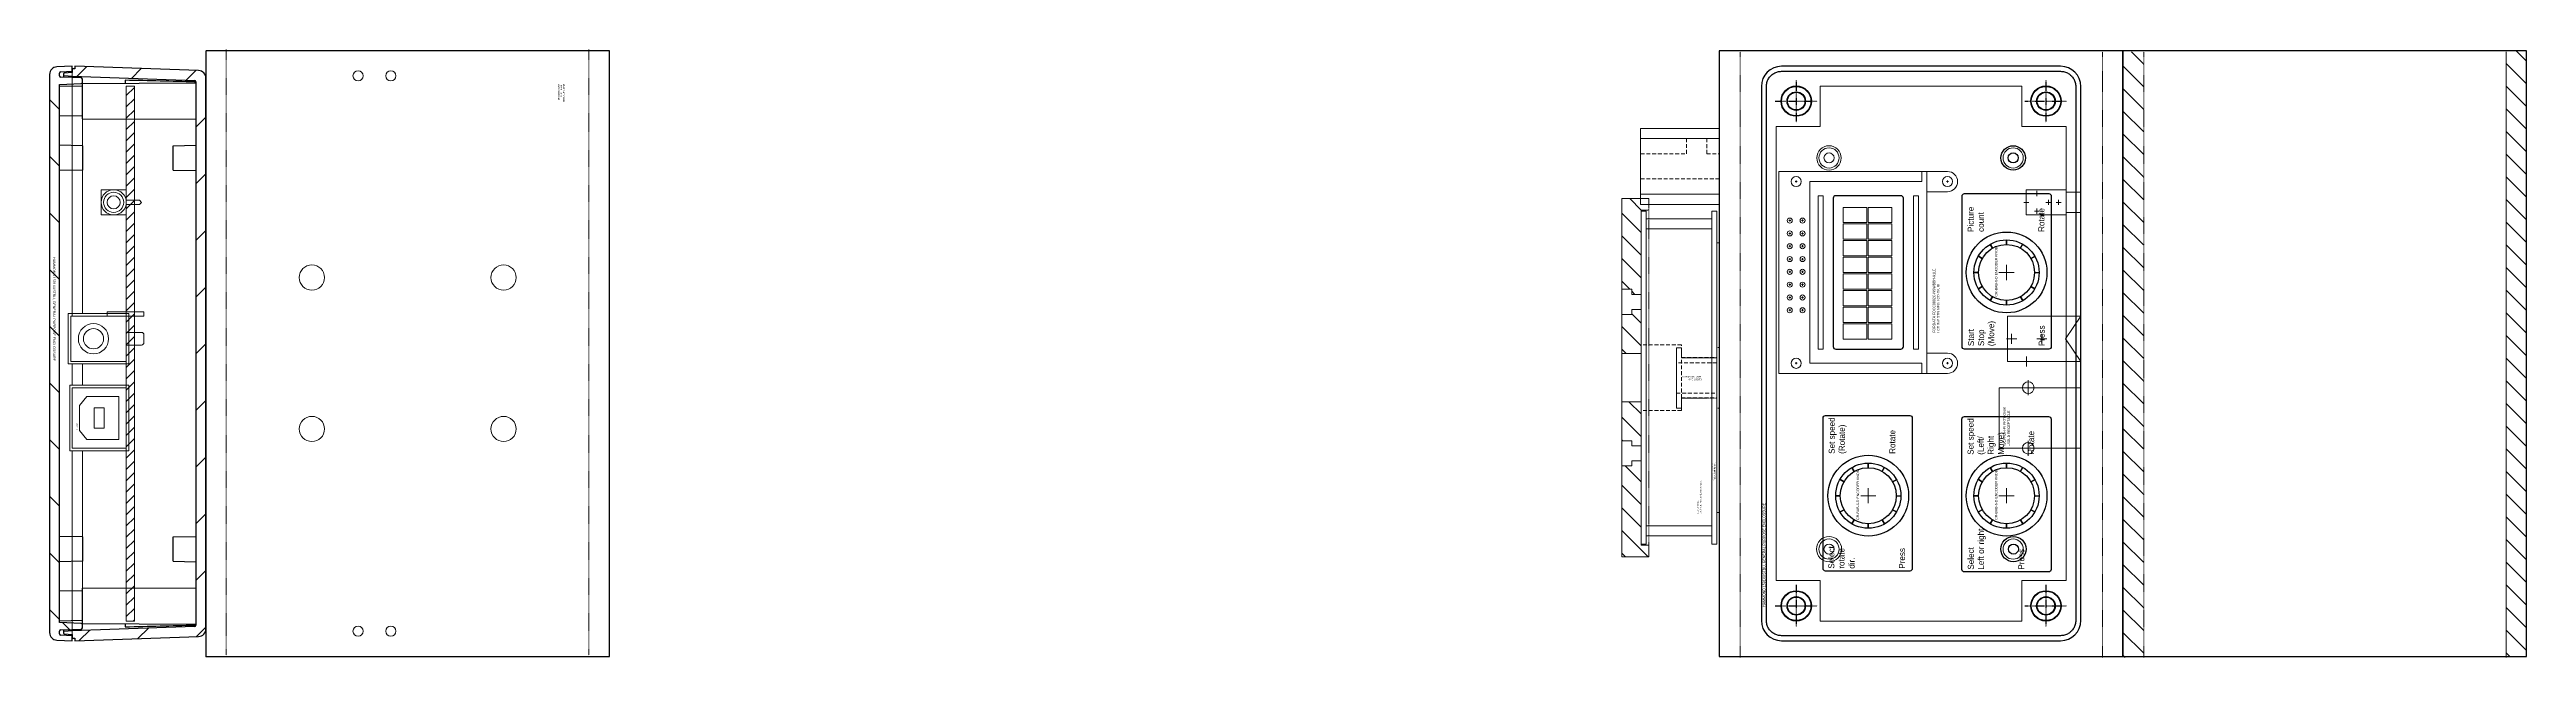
# Model space of a CAD drawing. Header units: millimetres. Extents: x -784753 to 2539, y -321 to 77802.
# Drawn here: x 896.4 to 1387.4, y 745.7 to 866.1 of the extents above; entities that cross this region are included whole.
import ezdxf

# ---------------------------------------------------------------- set-up
doc = ezdxf.new("R2010")
doc.units = ezdxf.units.MM
doc.header["$LTSCALE"] = 0.12
doc.set_wipeout_variables(frame=1)
for name, pattern in [('CHAIN', [0.7087, 0.4724, -0.0591, 0.1181, -0.0591]), ('HIDDEN', [9.525, 6.35, -3.175]), ('phl_center', [0.75, 0.4, -0.35])]:
    doc.linetypes.add(name, pattern=pattern)
doc.layers.add('ATTRIBUUTIT', color=61, linetype='Continuous', plot=False)
for name, color, linetype in [('CAMERA-PLATFORM', 71, 'Continuous'), ('LAAKERIT', 210, 'Continuous'), ('MJ-180PH', 3, 'Continuous'), ('OHJETARRAT', 6, 'Continuous'), ('PCB-PARTS', 1, 'Continuous'), ('PSG01539', 4, 'Continuous'), ('RATTAAT', 10, 'Continuous'), ('RATTAAT_2', 30, 'Continuous'), ('RUNKO', 140, 'Continuous'), ('WIPEOUT', 250, 'Continuous')]:
    doc.layers.add(name, color=color, linetype=linetype)
for name, color, linetype, true_color in [('ENCORE-NUPIT', 7, 'Continuous', 0xff29e8), ('LCD-NÄYTTÖ', 7, 'Continuous', 0x9893ff), ('OHJAINKOTELO', 7, 'Continuous', 0xdabefd), ('PCB', 7, 'Continuous', 0x00e600)]:
    doc.layers.add(name, color=color, linetype=linetype, true_color=true_color)
doc.styles.add('Note Text (ANSI)', font='arial.ttf')

# ---------------------------------------------------------------- blocks, each defined once
blk = doc.blocks.new('HAMMOND-1591XXBTBU-LEFT')
h = blk.add_hatch()
h.set_pattern_fill('ANSI31', color=256, scale=63.5, style=0)
h.set_pattern_definition([(45, (-524.946, -268.1784), (-5.61266, 5.61266), [])])
edge = h.paths.add_edge_path()
edge.add_ellipse((1.5, -0.05), major_axis=(0, 1.5), ratio=1, start_angle=0, end_angle=88)
edge.add_line((0, 0), (-0.11, -3.05))
edge.add_line((-0.11, -3.05), (0.38, -3.05))
edge.add_line((0.38, -3.05), (0.89, -3.05))
edge.add_line((0.89, -3.05), (0.99, -0.79))
edge.add_ellipse((1.24, -0.8), major_axis=(-0.25, 0.011), ratio=1, start_angle=272.5, end_angle=360, ccw=False)
edge.add_line((1.24, -0.55), (1.79, -0.55))
edge.add_ellipse((1.79, -0.8), major_axis=(0, 0.25), ratio=1, start_angle=272.5, end_angle=360, ccw=False)
edge.add_line((2.04, -0.79), (2.14, -3.05))
edge.add_line((2.14, -3.05), (2.2, -4.81))
edge.add_ellipse((2.45, -4.8), major_axis=(0.25, 0.009), ratio=1, start_angle=180, end_angle=268)
edge.add_line((2.45, -5.05), (3.08, -5.05))
edge.add_ellipse((3.08, -4.8), major_axis=(0, -0.25), ratio=1, start_angle=0, end_angle=88)
edge.add_line((3.33, -4.81), (3.48, -0.55))
edge.add_line((3.48, -0.55), (110.12, -0.55))
edge.add_line((110.12, -0.55), (110.27, -4.81))
edge.add_ellipse((110.52, -4.8), major_axis=(0.25, 0.009), ratio=1, start_angle=180, end_angle=268)
edge.add_line((110.52, -5.05), (111.15, -5.05))
edge.add_ellipse((111.15, -4.8), major_axis=(0, -0.25), ratio=1, start_angle=0, end_angle=88)
edge.add_line((111.4, -4.81), (111.46, -3.05))
edge.add_line((111.46, -3.05), (111.56, -0.79))
edge.add_ellipse((111.81, -0.8), major_axis=(-0.25, 0.011), ratio=1, start_angle=272.5, end_angle=360, ccw=False)
edge.add_line((111.81, -0.55), (112.36, -0.55))
edge.add_ellipse((112.36, -0.8), major_axis=(0, 0.25), ratio=1, start_angle=272.5, end_angle=360, ccw=False)
edge.add_line((112.61, -0.79), (112.71, -3.05))
edge.add_line((112.71, -3.05), (113.23, -3.05))
edge.add_line((113.23, -3.05), (113.71, -3.05))
edge.add_line((113.71, -3.05), (113.6, 0))
edge.add_ellipse((112.1, -0.05), major_axis=(0.05, -1.5), ratio=1, start_angle=90, end_angle=178)
edge.add_line((112.1, 1.45), (1.5, 1.45))
h = blk.add_hatch()
h.set_pattern_fill('ANSI31', color=256, scale=63.5, angle=-90, style=0)
h.set_pattern_definition([(-45, (-524.946, -268.1784), (5.61266, 5.61266), [])])
edge = h.paths.add_edge_path()
edge.add_line((113.23, -3.55), (113.23, -3.05))
edge.add_line((113.23, -3.05), (112.71, -3.05))
edge.add_line((112.71, -3.05), (112.48, -3.05))
edge.add_line((112.48, -3.05), (112.33, -1.42))
edge.add_ellipse((112.21, -1.43), major_axis=(0.125, 0.011), ratio=1, start_angle=360, end_angle=445)
edge.add_line((112.21, -1.3), (111.99, -1.3))
edge.add_ellipse((111.99, -1.43), major_axis=(0, 0.125), ratio=1, start_angle=0, end_angle=85)
edge.add_line((111.87, -1.42), (111.73, -3.05))
edge.add_line((111.73, -3.05), (110.88, -27.31))
edge.add_ellipse((110.63, -27.3), major_axis=(-0.009, -0.25), ratio=1, start_angle=2, end_angle=90, ccw=False)
edge.add_line((110.63, -27.55), (2.97, -27.55))
edge.add_ellipse((2.97, -27.3), major_axis=(-0.25, 0), ratio=1, start_angle=2, end_angle=90, ccw=False)
edge.add_line((2.72, -27.31), (1.88, -3.05))
edge.add_line((1.88, -3.05), (1.73, -1.42))
edge.add_ellipse((1.61, -1.43), major_axis=(0.125, 0.011), ratio=1, start_angle=360, end_angle=445)
edge.add_line((1.61, -1.3), (1.39, -1.3))
edge.add_ellipse((1.39, -1.43), major_axis=(0, 0.125), ratio=1, start_angle=0, end_angle=85)
edge.add_line((1.27, -1.42), (1.13, -3.05))
edge.add_line((1.13, -3.05), (0.89, -3.05))
edge.add_line((0.89, -3.05), (0.38, -3.05))
edge.add_line((0.38, -3.05), (0.38, -3.55))
edge.add_line((0.38, -3.55), (-0.11, -3.55))
edge.add_line((-0.11, -3.55), (0.75, -28.1))
edge.add_ellipse((2.25, -28.05), major_axis=(-0.05, 1.5), ratio=1, start_angle=90, end_angle=178)
edge.add_line((2.25, -29.55), (111.35, -29.55))
edge.add_ellipse((111.35, -28.05), major_axis=(0, -1.5), ratio=1, start_angle=0, end_angle=88)
edge.add_line((112.85, -28.1), (113.71, -3.55))
edge.add_line((113.71, -3.55), (113.23, -3.55))
for p, q in [((0, 0), (-0.11, -3.05)), ((112.1, 1.45), (1.5, 1.45)), ((113.71, -3.05), (113.6, 0)), ((-0.11, -3.05), (0.89, -3.05)), ((0.38, -3.55), (-0.11, -3.55)), ((-0.11, -3.55), (0.75, -28.1)), ((1.13, -3.05), (0.38, -3.05)), ((0.38, -3.05), (0.38, -3.55)), ((0.89, -3.05), (0.99, -0.79)), ((1.27, -1.42), (1.13, -3.05)), ((1.24, -0.55), (1.79, -0.55)), ((1.61, -1.3), (1.39, -1.3)), ((2.07, -1.3), (1.61, -1.3)), ((1.88, -3.05), (1.73, -1.42)), ((2.72, -27.31), (1.88, -3.05)), ((1.88, -3.05), (2.14, -3.05)), ((2.04, -0.79), (2.14, -3.05)), ((2.14, -3.05), (2.2, -4.81)), ((3.33, -4.81), (3.48, -0.55)), ((3.48, -0.55), (110.12, -0.55)), ((3.88, -5.05), (3.8, -0.55)), ((9.72, -5.05), (9.8, -0.55)), ((15.63, -5.05), (15.55, -0.55)), ((20.47, -5.05), (20.55, -0.55)), ((93.13, -5.05), (93.05, -0.55)), ((97.97, -5.05), (98.05, -0.55)), ((103.88, -5.05), (103.8, -0.55)), ((109.72, -5.05), (109.8, -0.55)), ((110.12, -0.55), (110.27, -4.81)), ((111.73, -3.05), (110.88, -27.31)), ((111.4, -4.81), (111.46, -3.05)), ((111.46, -3.05), (111.56, -0.79)), ((111.46, -3.05), (111.73, -3.05)), ((111.99, -1.3), (111.54, -1.3)), ((111.87, -1.42), (111.73, -3.05)), ((111.81, -0.55), (112.36, -0.55)), ((112.21, -1.3), (111.99, -1.3)), ((112.48, -3.05), (112.33, -1.42)), ((113.23, -3.05), (112.48, -3.05)), ((112.61, -0.79), (112.71, -3.05)), ((112.71, -3.05), (113.71, -3.05)), ((112.85, -28.1), (113.71, -3.55)), ((113.23, -3.55), (113.23, -3.05)), ((113.71, -3.55), (113.23, -3.55)), ((2.45, -5.05), (3.08, -5.05)), ((3.08, -5.05), (3.3, -5.05)), ((3.3, -5.05), (3.2, -27.55)), ((3.3, -5.05), (10.3, -5.05)), ((10.3, -5.05), (10.4, -27.55)), ((20.47, -5.05), (15.63, -5.05)), ((97.97, -5.05), (93.13, -5.05)), ((103.3, -5.05), (103.2, -27.55)), ((103.3, -5.05), (110.3, -5.05)), ((110.3, -5.05), (110.4, -27.55)), ((110.3, -5.05), (110.52, -5.05)), ((110.52, -5.05), (111.15, -5.05)), ((3.26, -13.55), (2.66, -13.55)), ((110.94, -13.55), (110.34, -13.55)), ((15.63, -23.05), (15.55, -27.55)), ((15.63, -23.05), (20.47, -23.05)), ((20.47, -23.05), (20.55, -27.55)), ((93.13, -23.05), (93.05, -27.55)), ((93.13, -23.05), (97.97, -23.05)), ((97.97, -23.05), (98.05, -27.55)), ((110.63, -27.55), (2.97, -27.55)), ((2.25, -29.55), (111.35, -29.55))]:
    blk.add_line(p, q)
at = {"lineweight": 0}
for p, q in [((37.53, -3.05), (-0.11, -3.05)), ((37.53, -14.27), (37.53, -2.57)), ((50.03, -2.57), (37.53, -2.57)), ((50.03, -2.57), (50.53, -2.57)), ((50.53, -2.57), (50.53, -14.27)), ((54.73, -3.05), (50.53, -3.05)), ((64.73, -2.27), (54.73, -2.27)), ((54.73, -3.05), (54.73, -2.27)), ((54.73, -14.27), (54.73, -3.05)), ((64.73, -2.77), (64.73, -2.27)), ((64.73, -3.05), (64.73, -2.77)), ((112.48, -3.05), (64.73, -3.05)), ((64.73, -3.05), (64.73, -13.77)), ((2.77, -5.05), (37.53, -5.05)), ((50.53, -5.05), (54.73, -5.05)), ((64.73, -5.05), (110.52, -5.05)), ((50.53, -14.27), (37.53, -14.27)), ((38.03, -14.27), (37.53, -14.27)), ((50.53, -13.77), (50.53, -14.27)), ((55.23, -14.27), (54.73, -14.27)), ((64.73, -14.27), (55.23, -14.27)), ((64.73, -13.77), (64.73, -14.27))]:
    blk.add_line(p, q, dxfattribs=at)
at = {"flags": 128}
for points in [[(3.18, -27.55), (3.17, -27.55), (3.16, -27.55), (3.15, -27.55), (3.14, -27.54), (3.13, -27.54), (3.12, -27.54), (3.11, -27.53), (3.1, -27.52), (3.09, -27.51), (3.08, -27.5), (3.07, -27.5), (3.06, -27.48), (3.05, -27.47), (3.04, -27.46), (3.04, -27.45), (3.03, -27.44), (3.02, -27.42), (3.02, -27.41), (3.01, -27.39), (3.01, -27.38), (3.01, -27.36), (3.01, -27.35), (3, -27.33), (3, -27.31)], [(110.6, -27.31), (110.6, -27.33), (110.6, -27.35), (110.59, -27.36), (110.59, -27.38), (110.59, -27.39), (110.58, -27.41), (110.58, -27.42), (110.57, -27.44), (110.57, -27.45), (110.56, -27.46), (110.55, -27.47), (110.54, -27.48), (110.53, -27.5), (110.53, -27.5), (110.52, -27.51), (110.51, -27.52), (110.5, -27.53), (110.49, -27.54), (110.47, -27.54), (110.46, -27.54), (110.45, -27.55), (110.44, -27.55), (110.43, -27.55), (110.42, -27.55)]]:
    blk.add_lwpolyline(points, dxfattribs=at)
at = {"lineweight": 0}
blk.add_circle((86.75, -11.27), 2.5, dxfattribs=at)
for centre, radius, start, end in [((1.5, -0.05), 1.5, 90, 178), ((112.1, -0.05), 1.5, 2, 90), ((1.24, -0.8), 0.25, 90, 177.5), ((1.39, -1.43), 0.125, 90, 175), ((1.61, -1.43), 0.125, 5, 90), ((1.79, -0.8), 0.25, 2.5, 90), ((2.45, -4.8), 0.25, 182, 270), ((3.08, -4.8), 0.25, 270, 358), ((110.52, -4.8), 0.25, 182, 270), ((111.15, -4.8), 0.25, 270, 358), ((111.81, -0.8), 0.25, 90, 177.5), ((111.99, -1.43), 0.125, 90, 175), ((112.21, -1.43), 0.125, 5, 90), ((112.36, -0.8), 0.25, 2.5, 90), ((2.25, -28.05), 1.5, 182, 270), ((2.97, -27.3), 0.25, 182, 270), ((110.63, -27.3), 0.25, 270, 358), ((111.35, -28.05), 1.5, 270, 358)]:
    blk.add_arc(centre, radius, start, end)
for centre, major_axis, start_param, end_param in [((3.73, 1.09), (-2.59, 114.58), 1.698683, 1.821053), ((109.87, 1.09), (2.59, 114.58), 4.462133, 4.584503)]:
    blk.add_ellipse(centre, major_axis=major_axis, ratio=0.012351, start_param=start_param, end_param=end_param)
at = {"layer": 'ATTRIBUUTIT', "lineweight": 0, "insert": (75.88, 0.29), "char_height": 2.5, "width": 43.6242, "attachment_point": 1, "rotation": 180, "style": 'Note Text (ANSI)'}
blk.add_mtext('{\\fArial|b0|i0|c0|p0;\\H0.2x;HAMMOND 1591XXSTBU, GENERAL PURPOSE ENCLOSSURE}', dxfattribs=at)
blk = doc.blocks.new('ALUMIINIPUTKI-80X80-BOTTOMS')
for p, q in [((120, 0), (0, 0)), ((0, 0), (0, -80)), ((120, -80), (120, 0)), ((0.12, -80), (120.12, -80))]:
    blk.add_line(p, q)
at = {"linetype": 'phl_center', "lineweight": 0}
for p, q in [((-0.22, -4.12), (119.78, -4.12)), ((-0.22, -75.97), (119.78, -75.97))]:
    blk.add_line(p, q, dxfattribs=at)
at = {"lineweight": 0}
for p, q in [((115, -75.97), (114, -75.97)), ((115, -75.97), (116, -75.97)), ((36.43, -80), (33.93, -80)), ((36.43, -80), (38.93, -80)), ((60, -80), (40, -80)), ((60.12, -80), (80.12, -80)), ((83.57, -80), (81.07, -80)), ((83.57, -80), (86.07, -80))]:
    blk.add_line(p, q, dxfattribs=at)
for centre, radius in [((44.95, -21), 2.5), ((74.95, -21), 2.5), ((4.99, -43.35), 1), ((115, -43.35), 1), ((4.98, -49.85), 1), ((115, -49.85), 1), ((44.95, -59), 2.5), ((74.95, -59), 2.5)]:
    blk.add_circle(centre, radius, dxfattribs=at)
at = {"layer": 'ATTRIBUUTIT', "lineweight": 0, "flags": 8}
for tag, p in [('_TYYPPI', (6.56, -9.2)), ('_KUVAUS', (6.56, -9.7)), ('_NOTES', (6.56, -10.19)), ('_NOTES_RIVI2', (6.56, -10.65)), ('_NOTES_RIVI3', (6.56, -11.12))]:
    blk.add_attdef(tag, p, '', height=0.3, dxfattribs=at)
blk = doc.blocks.new('ALUMIINIPUTKI-80X80-LEFTS')
at = {"lineweight": 0}
h = blk.add_hatch(dxfattribs=at)
h.set_pattern_fill('ANSI31', color=256, style=0)
h.set_pattern_definition([(45, (-1229.3503, -256.4846), (-2.245064, 2.245064), [])])
h.paths.add_polyline_path([(-0.22, 0), (-0.22, -4.12), (119.78, -4.12), (119.78, 0)])
h = blk.add_hatch(dxfattribs=at)
h.set_pattern_fill('ANSI31', color=256, style=0)
h.set_pattern_definition([(45, (-1229.2402, -256.4846), (-2.245064, 2.245064), [])])
h.paths.add_polyline_path([(119.89, -75.97), (-0.11, -75.97), (-0.11, -80), (119.89, -80)])
for p, q in [((120, 80), (0, 80)), ((0, 80), (0, 0)), ((120, 0), (120, 80)), ((0, 0), (120, 0)), ((120, 0), (0, 0)), ((0, 0), (0, -80)), ((120, -80), (120, 0)), ((0, -80), (120, -80))]:
    blk.add_line(p, q)
at = {"linetype": 'phl_center', "lineweight": 0}
for p, q in [((-0.22, 75.88), (119.78, 75.88)), ((-0.22, 4.03), (119.78, 4.03))]:
    blk.add_line(p, q, dxfattribs=at)
at = {"lineweight": 0}
for p, q in [((115, 4.03), (114, 4.03)), ((115, 4.03), (116, 4.03)), ((-0.22, -75.97), (119.78, -75.97)), ((115, -75.97), (114, -75.97)), ((115, -75.97), (116, -75.97))]:
    blk.add_line(p, q, dxfattribs=at)
at = {"linetype": 'CHAIN', "lineweight": 0}
blk.add_line((-0.22, -4.12), (119.78, -4.12), dxfattribs=at)
at = {"lineweight": 0}
for centre, radius in [((21.25, 64.75), 1.5), ((98.75, 64.75), 1.5), ((60, 58.25), 2.5), ((65.2, 39.4), 5), ((21.25, 15.25), 1.5), ((98.75, 15.25), 1.5)]:
    blk.add_circle(centre, radius, dxfattribs=at)
at = {"layer": 'ATTRIBUUTIT', "lineweight": 0, "flags": 8}
for tag, p in [('_TYYPPI', (6.19, 67.36)), ('_KUVAUS', (6.19, 66.86)), ('_NOTES', (6.19, 66.38)), ('_NOTES_RIVI2', (6.19, 65.91)), ('_NOTES_RIVI3', (6.19, 65.44)), ('_TYYPPI', (6.19, -12.64)), ('_KUVAUS', (6.19, -13.14)), ('_NOTES', (6.19, -13.62)), ('_NOTES_RIVI2', (6.19, -14.09)), ('_NOTES_RIVI3', (6.19, -14.56))]:
    blk.add_attdef(tag, p, '', height=0.3, dxfattribs=at)
blk = doc.blocks.new('DIGITAL-ENCODER-KNOB-TOPS')
for p, q in [((-2.78, 4.81), (-3.23, 5.59)), ((-3.23, 5.59), (-2.78, 4.81)), ((0, 5.55), (0, 6.46)), ((0, 6.46), (0, 5.55)), ((2.77, 4.81), (3.23, 5.59)), ((3.23, 5.59), (2.77, 4.81)), ((-5.55, 0), (-6.46, 0)), ((-6.46, 0), (-5.55, 0)), ((-4.81, 2.77), (-5.59, 3.23)), ((-5.59, 3.23), (-4.81, 2.77)), ((4.81, 2.77), (5.59, 3.23)), ((5.59, 3.23), (4.81, 2.77)), ((5.55, 0), (6.46, 0)), ((6.46, 0), (5.55, 0)), ((-5.59, -3.23), (-4.81, -2.78)), ((-4.81, -2.78), (-5.59, -3.23)), ((-2.78, -4.81), (-3.23, -5.59)), ((-3.23, -5.59), (-2.78, -4.81)), ((2.77, -4.81), (3.23, -5.59)), ((4.81, -2.78), (5.59, -3.23)), ((0, -5.55), (0, -6.46))]:
    blk.add_line(p, q)
for radius in [8, 6.46, 5.55]:
    blk.add_circle((0, 0), radius)
at = {"layer": 'ATTRIBUUTIT', "color": 0, "lineweight": 0}
for p, q in [((-1.5, 0), (1.5, 0)), ((0, 1.5), (0, -1.5))]:
    blk.add_line(p, q, dxfattribs=at)
at = {"layer": 'ATTRIBUUTIT', "lineweight": 0, "insert": (-4.78, 2.31), "char_height": 2.5, "width": 13.9875, "attachment_point": 1, "style": 'Note Text (ANSI)'}
blk.add_mtext('{\\fArial|b0|i0|c0|p0;\\H0.2x;CR-BAB-6-D ENCODER KNOB}', dxfattribs=at)
blk = doc.blocks.new('LCD-DISPLAY-TSIDE')
at = {"lineweight": 0}
for p, q in [((-5.3, -6.45), (-5.3, 11.25)), ((-5.3, 11.25), (-5.3, -22.15)), ((14.7, 11.25), (-5.3, 11.25)), ((-5.3, 11.25), (34.7, 11.25)), ((-5.3, 11.25), (7.2, 11.25)), ((34.7, -6.45), (34.7, 11.25)), ((34.7, 11.25), (34.7, -22.15)), ((-3.3, -6.45), (-3.3, 5.15)), ((-3.3, 5.15), (-3.3, -17.05)), ((14.7, 5.15), (-3.3, 5.15)), ((-3.3, 5.15), (32.7, 5.15)), ((32.7, -6.45), (32.7, 5.15)), ((32.7, 5.15), (32.7, -17.05)), ((29.9, 3.49), (-0.5, 3.49)), ((-0.5, 3.49), (-0.5, 2.49)), ((-0.5, 2.49), (29.9, 2.49)), ((29.9, 2.49), (29.9, 3.49)), ((1.5, -1.5), (4.5, -1.5)), ((1.5, -1.5), (1.5, -6.15)), ((4.5, -1.5), (4.5, -6.15)), ((4.8, -1.5), (7.8, -1.5)), ((4.8, -1.5), (4.8, -6.15)), ((7.8, -1.5), (7.8, -6.15)), ((8.1, -1.5), (11.1, -1.5)), ((8.1, -1.5), (8.1, -6.15)), ((11.1, -1.5), (11.1, -6.15)), ((11.4, -1.5), (14.4, -1.5)), ((11.4, -1.5), (11.4, -6.15)), ((14.4, -1.5), (14.4, -6.15)), ((14.7, -1.5), (17.7, -1.5)), ((14.7, -1.5), (14.7, -6.15)), ((17.7, -1.5), (17.7, -6.15)), ((18, -1.5), (21, -1.5)), ((18, -1.5), (18, -6.15)), ((21, -1.5), (21, -6.15)), ((21.3, -1.5), (24.3, -1.5)), ((21.3, -1.5), (21.3, -6.15)), ((24.3, -1.5), (24.3, -6.15)), ((24.6, -1.5), (27.6, -1.5)), ((24.6, -1.5), (24.6, -6.15)), ((27.6, -1.5), (27.6, -6.15)), ((-3.3, -6.45), (-3.3, -17.05)), ((4.5, -6.15), (1.5, -6.15)), ((1.5, -6.45), (4.5, -6.45)), ((1.5, -6.45), (1.5, -11.1)), ((4.5, -6.45), (4.5, -11.1)), ((7.8, -6.15), (4.8, -6.15)), ((4.8, -6.45), (7.8, -6.45)), ((4.8, -6.45), (4.8, -11.1)), ((7.8, -6.45), (7.8, -11.1)), ((11.1, -6.15), (8.1, -6.15)), ((8.1, -6.45), (11.1, -6.45)), ((8.1, -6.45), (8.1, -11.1)), ((11.1, -6.45), (11.1, -11.1)), ((14.4, -6.15), (11.4, -6.15)), ((11.4, -6.45), (14.4, -6.45)), ((11.4, -6.45), (11.4, -11.1)), ((14.4, -6.45), (14.4, -11.1)), ((17.7, -6.15), (14.7, -6.15)), ((14.7, -6.45), (17.7, -6.45)), ((14.7, -6.45), (14.7, -11.1)), ((17.7, -6.45), (17.7, -11.1)), ((21, -6.15), (18, -6.15)), ((18, -6.45), (21, -6.45)), ((18, -6.45), (18, -11.1)), ((21, -6.45), (21, -11.1)), ((24.3, -6.15), (21.3, -6.15)), ((21.3, -6.45), (24.3, -6.45)), ((21.3, -6.45), (21.3, -11.1)), ((24.3, -6.45), (24.3, -11.1)), ((27.6, -6.15), (24.6, -6.15)), ((24.6, -6.45), (27.6, -6.45)), ((24.6, -6.45), (24.6, -11.1)), ((27.6, -6.45), (27.6, -11.1)), ((32.7, -6.45), (32.7, -17.05)), ((4.5, -11.1), (1.5, -11.1)), ((1.5, -13.4), (27.9, -13.4)), ((7.8, -11.1), (4.8, -11.1)), ((11.1, -11.1), (8.1, -11.1)), ((14.4, -11.1), (11.4, -11.1)), ((17.7, -11.1), (14.7, -11.1)), ((21, -11.1), (18, -11.1)), ((24.3, -11.1), (21.3, -11.1)), ((27.6, -11.1), (24.6, -11.1)), ((-3.3, -17.05), (-5.3, -17.05)), ((-3.3, -18.05), (-5.3, -18.05)), ((0.7, -18.05), (-3.3, -18.05)), ((-1.3, -22.15), (-1.3, -18.05)), ((-0.5, -15.43), (29.9, -15.43)), ((-0.5, -16.43), (-0.5, -15.43)), ((29.9, -16.43), (-0.5, -16.43)), ((28.7, -18.05), (0.7, -18.05)), ((14.7, -18.05), (28.7, -18.05)), ((28.7, -18.05), (32.7, -18.05)), ((29.9, -15.43), (29.9, -16.43)), ((30.7, -22.15), (30.7, -18.05)), ((32.7, -17.05), (34.7, -17.05)), ((32.7, -18.05), (34.7, -18.05))]:
    blk.add_line(p, q, dxfattribs=at)
at = {"color": 0, "lineweight": 0}
for p, q in [((-3.5, 7.85), (-3.1, 7.85)), ((-3.3, 8.05), (-3.3, 7.65)), ((7, 9.12), (7.4, 9.12)), ((7, 6.58), (7.4, 6.58)), ((7.2, 9.32), (7.2, 8.92)), ((7.2, 6.78), (7.2, 6.38)), ((9.54, 9.12), (9.94, 9.12)), ((9.54, 6.58), (9.94, 6.58)), ((9.74, 9.32), (9.74, 8.92)), ((9.74, 6.78), (9.74, 6.38)), ((12.08, 9.12), (12.48, 9.12)), ((12.08, 6.58), (12.48, 6.58)), ((12.28, 9.32), (12.28, 8.92)), ((12.28, 6.78), (12.28, 6.38)), ((14.62, 9.12), (15.02, 9.12)), ((14.62, 6.58), (15.02, 6.58)), ((14.82, 9.32), (14.82, 8.92)), ((14.82, 6.78), (14.82, 6.38)), ((17.16, 9.12), (17.56, 9.12)), ((17.16, 6.58), (17.56, 6.58)), ((17.36, 9.32), (17.36, 8.92)), ((17.36, 6.78), (17.36, 6.38)), ((19.7, 9.12), (20.1, 9.12)), ((19.7, 6.58), (20.1, 6.58)), ((19.9, 9.32), (19.9, 8.92)), ((19.9, 6.78), (19.9, 6.38)), ((22.24, 9.12), (22.64, 9.12)), ((22.24, 6.58), (22.64, 6.58)), ((22.44, 9.32), (22.44, 8.92)), ((22.44, 6.78), (22.44, 6.38)), ((24.78, 9.12), (25.18, 9.12)), ((24.78, 6.58), (25.18, 6.58)), ((24.98, 9.32), (24.98, 8.92)), ((24.98, 6.78), (24.98, 6.38)), ((32.5, 7.85), (32.9, 7.85)), ((32.7, 8.05), (32.7, 7.65)), ((-3.5, -22.15), (-3.1, -22.15)), ((-3.3, -21.95), (-3.3, -22.35)), ((32.5, -22.15), (32.9, -22.15)), ((32.7, -21.95), (32.7, -22.35))]:
    blk.add_line(p, q, dxfattribs=at)
for p, q in [((-0.5, 0), (-0.5, -12.9)), ((29.4, 0.5), (0, 0.5)), ((29.9, -12.9), (29.9, 0)), ((0, -13.4), (29.4, -13.4))]:
    blk.add_line(p, q)
at = {"lineweight": 0}
for centre, radius in [((-3.3, 7.85), 1), ((7.2, 9.12), 0.5), ((7.2, 6.58), 0.5), ((9.74, 9.12), 0.5), ((9.74, 6.58), 0.5), ((12.28, 9.12), 0.5), ((12.28, 6.58), 0.5), ((14.82, 9.12), 0.5), ((14.82, 6.58), 0.5), ((17.36, 9.12), 0.5), ((17.36, 6.58), 0.5), ((19.9, 9.12), 0.5), ((19.9, 6.58), 0.5), ((22.44, 9.12), 0.5), ((22.44, 6.58), 0.5), ((24.98, 9.12), 0.5), ((24.98, 6.58), 0.5), ((32.7, 7.85), 1), ((-3.3, -22.15), 1), ((32.7, -22.15), 1)]:
    blk.add_circle(centre, radius, dxfattribs=at)
for centre, start, end in [((0, 0), 90, 180), ((29.4, 0), 0, 90), ((0, -12.9), 180, 270), ((29.4, -12.9), 270, 0)]:
    blk.add_arc(centre, 0.5, start, end)
for centre in [(-3.3, -22.15), (32.7, -22.15)]:
    blk.add_arc(centre, 2, 180, 0, dxfattribs=at)
at = {"layer": 'ATTRIBUUTIT', "lineweight": 0, "insert": (2.76, -19.23), "char_height": 0.5, "width": 25.5247, "attachment_point": 1, "style": 'Note Text (ANSI)'}
blk.add_mtext('{\\fArial|b0|i0|c0|p0;FORDATA FDCC0802C-NSWBBH-91LE\\PLCD 8x2 STN NEG LCD 3V, BL}', dxfattribs=at)
blk = doc.blocks.new('TARRA-ROTATE')
blk.add_lwpolyline([(-22.72, 1.13), (7.08, 1.13, -0.414214), (7.58, 0.63), (7.58, -16.06, -0.414214), (7.08, -16.56), (-22.72, -16.56, -0.414214), (-23.22, -16.06), (-23.22, 0.63, -0.414214)], format="xyb", close=True)
at = {"char_height": 1.2, "width": 7.7291, "attachment_point": 1}
for s, insert in [('Select \\Protate\\Pdir.\\P\\P\\P\\P\\PPress', (-22.76, 0.08)), ('Set speed\\P(Rotate)\\P\\P\\P\\P\\PRotate', (0, 0))]:
    blk.add_mtext(s, dxfattribs=dict(at, insert=insert))
blk = doc.blocks.new('TARRA-OV-LIIKE')
blk.add_lwpolyline([(-28.04, 0), (1.76, 0, -0.414214), (2.26, -0.5), (2.26, -17.19, -0.414214), (1.76, -17.69), (-28.04, -17.69, -0.414214), (-28.54, -17.19), (-28.54, -0.5, -0.414214)], format="xyb", close=True)
at = {"char_height": 1.2, "width": 7.7291, "attachment_point": 1}
for s, insert in [('Select\\PLeft or right\\P\\P\\P\\PPress', (-28.08, -1.18)), ('Set speed\\P(Left/\\PRight\\PMove)\\P\\P\\PRotate', (-5.32, -1.13))]:
    blk.add_mtext(s, dxfattribs=dict(at, insert=insert))
blk = doc.blocks.new('TARRA-PICTURECOUNT')
blk.add_lwpolyline([(-0.09, 7.3), (29.71, 7.3, -0.414214), (30.21, 6.8), (30.21, -9.89, -0.414214), (29.71, -10.39), (-0.09, -10.39, -0.414214), (-0.59, -9.89), (-0.59, 6.8, -0.414214)], format="xyb", close=True)
at = {"char_height": 1.2, "width": 7.7291, "attachment_point": 1}
for s, insert in [('Start\\PStop\\P(Move)\\P\\P\\P\\P\\PPress', (0, 6.12)), ('Picture count\\P\\P\\P\\P\\P\\PRotate', (22.63, 6.17))]:
    blk.add_mtext(s, dxfattribs=dict(at, insert=insert))
blk = doc.blocks.new('PCB-TSIDE')
at = {"layer": 'PCB', "lineweight": 0}
for p, q in [((-6.25, 10.5), (83.75, 10.5)), ((-6.25, 10.5), (-6.25, 1.75)), ((83.75, 10.5), (83.75, 1.75)), ((-14.25, 1.75), (-14.25, -38.25)), ((-6.25, 1.75), (-14.25, 1.75)), ((83.75, 1.75), (91.75, 1.75)), ((91.75, 1.75), (91.75, -38.25)), ((-14.25, -38.25), (-6.25, -38.25)), ((-6.25, -38.25), (-6.25, -47)), ((91.75, -38.25), (83.75, -38.25)), ((83.75, -38.25), (83.75, -47)), ((83.75, -47), (-6.25, -47))]:
    blk.add_line(p, q, dxfattribs=at)
for centre in [(0, 0), (77.5, 0), (0, -36.5), (77.5, -36.5)]:
    blk.add_circle(centre, 2, dxfattribs=at)
blk = doc.blocks.new('HAMMOND-1591XXBTBU-TSIDE')
for p, q in [((102.91, 56.41), (-2.91, 56.41)), ((-2.91, 55.41), (102.91, 55.41)), ((-6.91, 52.41), (-6.91, -2.91)), ((-5.91, -2.91), (-5.91, 52.41)), ((105.91, 52.41), (105.91, -2.91)), ((106.91, -2.91), (106.91, 52.41)), ((102.91, -5.91), (-2.91, -5.91)), ((-2.91, -6.91), (102.91, -6.91))]:
    blk.add_line(p, q)
at = {"linetype": 'CHAIN', "ltscale": 1.853778}
for p, q in [((4.17, 49.5), (-4.17, 49.5)), ((0, 53.67), (0, 45.33)), ((104.17, 49.5), (95.83, 49.5)), ((100, 53.67), (100, 45.33)), ((0, 4.17), (0, -4.17)), ((100, 4.17), (100, -4.17)), ((4.17, 0), (-4.17, 0)), ((104.17, 0), (95.83, 0))]:
    blk.add_line(p, q, dxfattribs=at)
at = {"flags": 128}
for points in [[(-5.91, 52.41), (-5.9, 52.61), (-5.88, 52.8), (-5.85, 53), (-5.8, 53.19), (-5.75, 53.37), (-5.68, 53.56), (-5.6, 53.74), (-5.5, 53.91), (-5.4, 54.08), (-5.29, 54.24), (-5.16, 54.39), (-5.03, 54.53), (-4.89, 54.66), (-4.74, 54.79), (-4.58, 54.9), (-4.41, 55), (-4.24, 55.1), (-4.06, 55.18), (-3.87, 55.25), (-3.69, 55.3), (-3.5, 55.35), (-3.3, 55.38), (-3.11, 55.4), (-2.91, 55.41)], [(102.91, 55.41), (103.11, 55.4), (103.3, 55.38), (103.5, 55.35), (103.69, 55.3), (103.87, 55.25), (104.06, 55.18), (104.24, 55.1), (104.41, 55), (104.58, 54.9), (104.74, 54.79), (104.89, 54.66), (105.03, 54.53), (105.16, 54.39), (105.29, 54.24), (105.4, 54.08), (105.5, 53.91), (105.6, 53.74), (105.68, 53.56), (105.75, 53.37), (105.8, 53.19), (105.85, 53), (105.88, 52.8), (105.9, 52.61), (105.91, 52.41)], [(-2.91, -5.91), (-3.11, -5.9), (-3.3, -5.88), (-3.5, -5.85), (-3.69, -5.8), (-3.87, -5.75), (-4.06, -5.68), (-4.24, -5.6), (-4.41, -5.5), (-4.58, -5.4), (-4.74, -5.29), (-4.89, -5.16), (-5.03, -5.03), (-5.16, -4.89), (-5.29, -4.74), (-5.4, -4.58), (-5.5, -4.41), (-5.6, -4.24), (-5.68, -4.06), (-5.75, -3.87), (-5.8, -3.69), (-5.85, -3.5), (-5.88, -3.3), (-5.9, -3.11), (-5.91, -2.91)], [(105.91, -2.91), (105.9, -3.11), (105.88, -3.3), (105.85, -3.5), (105.8, -3.69), (105.75, -3.87), (105.68, -4.06), (105.6, -4.24), (105.5, -4.41), (105.4, -4.58), (105.29, -4.74), (105.16, -4.89), (105.03, -5.03), (104.89, -5.16), (104.74, -5.29), (104.58, -5.4), (104.41, -5.5), (104.24, -5.6), (104.06, -5.68), (103.87, -5.75), (103.69, -5.8), (103.5, -5.85), (103.3, -5.88), (103.11, -5.9), (102.91, -5.91)]]:
    blk.add_lwpolyline(points, dxfattribs=at)
for centre, radius in [((0, 49.5), 3), ((0, 49.5), 2.92), ((0, 49.5), 1.83), ((0, 49.5), 1.75), ((100, 49.5), 3), ((100, 49.5), 2.92), ((100, 49.5), 1.83), ((100, 49.5), 1.75), ((11.25, 6.45), 2.5), ((11.25, 6.45), 1), ((88.75, 6.5), 2.42), ((88.75, 6.5), 1), ((0, 0), 3), ((0, 0), 2.92), ((0, 0), 1.83), ((0, 0), 1.75), ((100, 0), 3), ((100, 0), 2.92), ((100, 0), 1.83), ((100, 0), 1.75)]:
    blk.add_circle(centre, radius)
at = {"lineweight": 0}
for centre, radius in [((11.25, 43), 2.5), ((88.75, 43), 2.42), ((11.25, 43), 1), ((88.75, 43), 1)]:
    blk.add_circle(centre, radius, dxfattribs=at)
for centre, major_axis in [((-2.91, 52.41), (-2.83, 2.83)), ((102.91, 52.41), (2.83, 2.83)), ((-2.91, -2.91), (-2.83, -2.83)), ((102.91, -2.91), (2.83, -2.83))]:
    blk.add_ellipse(centre, major_axis=major_axis, ratio=0.998783, start_param=5.498396, end_param=7.067974)
at = {"layer": 'ATTRIBUUTIT', "lineweight": 0, "insert": (-0.19, 56.14), "char_height": 0.5, "width": 23.0646, "attachment_point": 1, "style": 'Note Text (ANSI)'}
blk.add_mtext('{\\fArial|b0|i0|c0|p0;HAMMOND 1591XXSTBU, GENERAL PURPOSE ENCLOSSURE}', dxfattribs=at)
blk = doc.blocks.new('ASSEMBLY-CTRL-BOX-TSIDE')
at = {"layer": 'ENCORE-NUPIT'}
for p in [(21.83, 35.22), (21.83, 7.81), (66.06, 7.81)]:
    blk.add_blockref('DIGITAL-ENCODER-KNOB-TOPS', p, dxfattribs=at)
at = {"layer": 'LCD-NÄYTTÖ'}
blk.add_blockref('LCD-DISPLAY-TSIDE', (51.36, 41.67), dxfattribs=at)
at = {"layer": 'OHJAINKOTELO', "lineweight": 0}
blk.add_blockref('HAMMOND-1591XXBTBU-TSIDE', (0, 0), dxfattribs=at)
at = {"layer": 'OHJETARRAT', "lineweight": 0}
for name, p in [('TARRA-ROTATE', (30.12, 43.06)), ('TARRA-OV-LIIKE', (35.26, 16.67)), ('TARRA-PICTURECOUNT', (51.46, 9.34))]:
    blk.add_blockref(name, p, dxfattribs=at)
at = {"layer": 'PCB', "lineweight": 0}
blk.add_blockref('PCB-TSIDE', (11.25, 43), dxfattribs=at)
blk = doc.blocks.new('USB-B-TSIDE')
at = {"lineweight": 0}
for p, q in [((0.8, 4.97), (0.8, -11.23)), ((12.8, 4.97), (0.8, 4.97)), ((12.8, -11.23), (12.8, 4.97)), ((0.8, -11.23), (0.8, -0.83)), ((0.8, -11.23), (12.8, -11.23))]:
    blk.add_line(p, q, dxfattribs=at)
at = {"color": 0, "lineweight": 0}
for p, q in [((0.8, 0.67), (0.8, -2.33)), ((0.8, 0.17), (0.8, -1.83)), ((12.8, 0.67), (12.8, -2.33)), ((-0.7, -0.83), (2.3, -0.83)), ((-0.2, -0.83), (1.8, -0.83)), ((0.6, -0.83), (1, -0.83)), ((0.8, -0.63), (0.8, -1.03)), ((11.3, -0.83), (14.3, -0.83))]:
    blk.add_line(p, q, dxfattribs=at)
at = {"lineweight": 0}
for centre in [(0.8, -0.83), (12.8, -0.83)]:
    blk.add_circle(centre, 1.15, dxfattribs=at)
at = {"layer": 'ATTRIBUUTIT', "lineweight": 0, "insert": (1.29, 4.13), "char_height": 2.5, "width": 17.5057, "attachment_point": 1, "style": 'Note Text (ANSI)'}
blk.add_mtext('{\\fArial|b0|i0|c0|p0;\\H0.2x;WUERTH-ELEKTRONIK\\PUSB-B RECEPTACLE}', dxfattribs=at)
blk = doc.blocks.new('2.5MM-CON-PSG01539-T-BSIDE')
at = {"lineweight": 0}
for p, q in [((0, 2), (0, 4)), ((0, 4), (2.9, 4)), ((0, 2), (0, 3.3)), ((0, 2), (0, 0.7)), ((0, 2), (0, 0)), ((0, 0), (2.9, 0)), ((10.8, 4.5), (2.9, 4.5)), ((2.9, 4.5), (2.9, -0.5)), ((4.9, 2), (3.9, 2)), ((4.4, 1.5), (4.4, 2.5)), ((4.4, 2), (4.9, 2)), ((4.4, 2), (4.4, 1.5)), ((6.9, 2), (5.9, 2)), ((6.4, 2), (6.4, 2.5)), ((6.4, 2.5), (6.4, 1.5)), ((6.4, 2), (6.9, 2)), ((8.7, 3.75), (8.2, 3.75)), ((8.7, 0.25), (8.2, 0.25)), ((8.2, 0.25), (9.2, 0.25)), ((8.7, 3.75), (8.7, 4.25)), ((8.7, 3.75), (9.2, 3.75)), ((9.2, 3.75), (8.7, 3.75)), ((8.7, 3.75), (8.7, 3.25)), ((8.7, 3.25), (8.7, 3.75)), ((8.7, -0.25), (8.7, 0.75)), ((8.7, 0.25), (8.7, -0.25)), ((10.8, 2), (10.3, 2)), ((10.3, 2), (11.3, 2)), ((10.8, 4.5), (10.8, -0.5)), ((2.9, -0.5), (10.8, -0.5)), ((2.9, -0.5), (4.4, -0.5)), ((2.9, -0.5), (6.4, -0.5)), ((2.9, -0.5), (10.8, -0.5)), ((2.9, -0.5), (8.7, -0.5))]:
    blk.add_line(p, q, dxfattribs=at)
blk = doc.blocks.new('CON-MJ-180PH-T-B-SIDE')
at = {"lineweight": 0}
for p, q in [((10.75, 9), (10.75, 10)), ((10.75, 10), (10.75, 8)), ((14.5, 9), (0, 9)), ((0, 9), (0, 0)), ((0, 9), (10.75, 9)), ((0, 9), (3, 9)), ((0, 9), (3, 4.5)), ((7.7, 4.5), (7.7, 5.5)), ((7.7, 5.5), (7.7, 3.5)), ((13.7, 4.5), (13.7, 5.5)), ((13.7, 5.5), (13.7, 3.5)), ((14.5, 9), (14.5, 0)), ((3, 4.5), (0, 0)), ((0, 0), (14.5, 0)), ((8.7, 4.5), (6.7, 4.5)), ((7.7, 4.5), (8.7, 4.5)), ((14.7, 4.5), (12.7, 4.5)), ((13.7, 4.5), (14.7, 4.5))]:
    blk.add_line(p, q, dxfattribs=at)
blk = doc.blocks.new('CAMPLATFORM-LAAKERI-LIUSKA')
at = {"lineweight": 0}
for p, q in [((0, 0), (0, 0.5)), ((0, 0.5), (20.65, 0.5)), ((20.65, 0), (0, 0)), ((32.71, 0.5), (53.42, 0.5)), ((53.42, 0), (32.71, 0)), ((53.42, 0.5), (53.42, 0))]:
    blk.add_line(p, q, dxfattribs=at)
at = {"linetype": 'HIDDEN', "lineweight": 0, "ltscale": 0.2}
for p, q in [((20.65, 0.5), (20.65, 0)), ((32.71, 0.5), (32.71, 0))]:
    blk.add_line(p, q, dxfattribs=at)
at = {"linetype": 'ByBlock', "lineweight": 0}
for p, q in [((32.71, 0.5), (20.65, 0.5)), ((20.65, 0), (32.71, 0))]:
    blk.add_line(p, q, dxfattribs=at)
blk = doc.blocks.new('T5-40-CAMERA-PLATFORM-LSIDE')
at = {"lineweight": 0}
for p, q in [((66, 15), (0, 15)), ((0, 15), (0, 14)), ((62.48, 15), (29, 15)), ((39.5, 15), (40.5, 15)), ((66, 15), (66, 14)), ((0, 14), (3.63, 14)), ((1.63, 14), (1.63, 1)), ((3.63, 1), (3.63, 14)), ((3.63, 14), (62.48, 14)), ((62.48, 1), (62.48, 14)), ((62.48, 14), (66, 14)), ((64.48, 1), (64.48, 14)), ((28.94, 7), (29, 7)), ((0, 0), (0, 1)), ((0, 1), (3.63, 1)), ((66, 0), (0, 0)), ((1.63, 0), (3.63, 0)), ((3.63, 1), (62.48, 1)), ((62.48, 1), (66, 1)), ((64.48, 0), (62.48, 0)), ((66, 1), (66, 0))]:
    blk.add_line(p, q, dxfattribs=at)
at = {"linetype": 'HIDDEN', "lineweight": 0}
for p, q in [((26.5, 7), (26.5, 15.03)), ((39.5, 7), (39.5, 15)), ((26.5, 7), (28.94, 7)), ((29, 7), (29, 0)), ((37, 7), (37, 0)), ((37, 7), (39.5, 7))]:
    blk.add_line(p, q, dxfattribs=at)
blk = doc.blocks.new('CAMERA-PLATFORM-LSIDE')
at = {"layer": 'CAMERA-PLATFORM', "lineweight": 0}
h = blk.add_hatch(dxfattribs=at)
h.set_pattern_fill('ANSI31', color=256, style=0)
h.set_pattern_definition([(45, (-931.889, -580.354), (-2.245064, 2.245064), [])])
h.paths.add_polyline_path([(19, 3.33), (18, 3.33), (18, 5.33), (0, 5.33), (0, 1.54), (0, 1.46), (0, 0), (1.96, 0), (2.04, 0), (2.3, 0), (2.3, 1.5), (2.46, 1.5), (2.5, 1.5), (2.54, 1.5), (19, 1.5)])
h.paths.add_polyline_path([(30.73, 5.33), (23, 5.33), (23, 3.33), (22, 3.33), (22, 1.5), (29, 1.5), (30.73, 1.5)])
h.paths.add_polyline_path([(49, 3.33), (48, 3.33), (48, 5.33), (40.26, 5.33), (40.26, 1.5), (41.96, 1.5), (42, 1.5), (43.04, 1.5), (49, 1.5)])
h.paths.add_polyline_path([(68.46, 1.5), (68.5, 1.5), (68.54, 1.5), (68.7, 1.5), (68.7, 0), (68.96, 0), (69.04, 0), (71, 0), (71, 1.46), (71, 1.54), (71, 5.33), (53, 5.33), (53, 3.33), (52, 3.33), (52, 1.5), (65.02, 1.5)])
at = {"lineweight": 0}
for p, q in [((0, 1.5), (0, 5.33)), ((71, 5.33), (0, 5.33)), ((18, 3.33), (18, 5.33)), ((23, 3.33), (23, 5.33)), ((30.73, 5.33), (30.73, 1.5)), ((40.26, 5.33), (40.26, 1.5)), ((48, 3.33), (48, 5.33)), ((53, 3.33), (53, 5.33)), ((71, 1.5), (71, 5.33)), ((0, 1.5), (0, 0)), ((2, 0), (0, 0)), ((2.5, 1.5), (2.3, 1.5)), ((2.5, 1.5), (2.3, 1.5)), ((2.5, 1.5), (2.3, 1.5)), ((2.3, 1.5), (2.3, 0)), ((2.3, 1.5), (35.5, 1.5)), ((19, 3.33), (18, 3.33)), ((19, 3.33), (19, 1.5)), ((22, 3.33), (22, 1.5)), ((22, 3.33), (23, 3.33)), ((68.7, 1.5), (35.5, 1.5)), ((48, 3.33), (49, 3.33)), ((49, 3.33), (49, 1.5)), ((52, 3.33), (52, 1.5)), ((52, 3.33), (53, 3.33)), ((68.5, 1.5), (68.7, 1.5)), ((68.5, 1.5), (68.7, 1.5)), ((68.7, 1.5), (68.7, 0)), ((69, 0), (71, 0)), ((71, 1.5), (71, 0))]:
    blk.add_line(p, q, dxfattribs=at)
at = {"linetype": 'phl_center', "lineweight": 0}
blk.add_line((2, 0), (69, 0), dxfattribs=at)
blk = doc.blocks.new('IGLIDUR-GLW-6MM-LSIDE')
at = {"linetype": 'ByBlock', "lineweight": 0}
for p, q in [((0, 6), (-1, 6)), ((-1, 6), (-1, 4)), ((0, 0), (0, 6)), ((-8, -4), (-8, 4)), ((-1, 4), (-6, 4)), ((0, 3), (0, 4)), ((0, 0), (0, 3)), ((0, -3), (0, 0)), ((-6, -4), (-8, -4)), ((-6, -4), (-1, -4)), ((-1, -4), (-1, -6)), ((0, -6), (0, -3)), ((-1, -6), (0, -6))]:
    blk.add_line(p, q, dxfattribs=at)
at = {"linetype": 'CHAIN', "lineweight": 0, "ltscale": 0.1}
for q in [(-8, 4), (-6, 4)]:
    blk.add_line((-6, 4), q, dxfattribs=at)
at = {"linetype": 'HIDDEN', "lineweight": 0}
for p, q in [((0, 3), (-8, 3)), ((-1, 4), (-1, -4)), ((-8, -3), (0, -3))]:
    blk.add_line(p, q, dxfattribs=at)
blk = doc.blocks.new('T5-10-RATAS-LSIDE')
at = {"linetype": 'ByBlock', "lineweight": 0}
for p, q in [((7.53, 0), (-7.52, 0)), ((-7.52, 0), (-7.52, -15.59)), ((-5.53, 0), (-5.53, -15.59)), ((5.53, 0), (5.53, -15.59)), ((7.53, -15.59), (7.53, 0)), ((-5.53, -4), (-5.53, -2.5)), ((-5.53, -4), (-5.53, -5.5)), ((7.53, -15.59), (-7.52, -15.59))]:
    blk.add_line(p, q, dxfattribs=at)
at = {"linetype": 'HIDDEN', "lineweight": 0}
for p, q in [((-2.5, -2.5), (-2.5, 0)), ((2.5, -15.59), (2.5, 0)), ((-5.53, -2.5), (-2.5, -2.5)), ((-2.5, -6.5), (-5.53, -6.5)), ((-2.5, -15.59), (-2.5, -6.5))]:
    blk.add_line(p, q, dxfattribs=at)
blk = doc.blocks.new('2.5MM-CON-PSG01539-FSIDE')
at = {"lineweight": 0}
for p, q in [((0, 5), (0, 0)), ((5, 5), (0, 5)), ((5, 0), (5, 5)), ((0, 0), (5, 0)), ((2.05, -2.6), (2.05, 0)), ((2.95, -2), (2.95, 0)), ((2.5, -3), (2.05, -2.6)), ((2.5, -3), (2.95, -2.6)), ((2.95, -2.6), (2.95, -2))]:
    blk.add_line(p, q, dxfattribs=at)
for radius in [2, 1.3]:
    blk.add_circle((2.5, 2.5), radius, dxfattribs=at)
blk = doc.blocks.new('2.5MM-CON-FSIDE')
at = {"lineweight": 0}
blk.add_blockref('2.5MM-CON-PSG01539-FSIDE', (0, 0), dxfattribs=at)
blk = doc.blocks.new('CON-MJ-180PH-FSIDE')
at = {"lineweight": 0}
for p, q in [((0, 11), (0, 0)), ((9, 11), (0, 11)), ((0, 11), (0, 6.5)), ((9, 0), (9, 11)), ((0, 0), (9, 0)), ((3.25, -3), (3.25, 0)), ((5.75, -3), (5.75, 0)), ((9, 3.81), (9.8, 3.81)), ((9, 0), (9, -3.5)), ((9.8, 3.81), (9.8, -3.5)), ((4.5, -3.5), (3.75, -3.5)), ((4.5, -3.5), (5.25, -3.5)), ((9, -3.5), (9.8, -3.5))]:
    blk.add_line(p, q, dxfattribs=at)
for radius in [3, 2]:
    blk.add_circle((4.5, 6.5), radius, dxfattribs=at)
for centre, start, end in [((3.75, -3), 180, 270), ((5.25, -3), 270, 0)]:
    blk.add_arc(centre, 0.5, start, end, dxfattribs=at)
blk = doc.blocks.new('USB-B-F-SIDE')
at = {"lineweight": 0}
for p, q in [((0, 10.7), (0, 0)), ((12, 10.7), (0, 10.7)), ((12, 0), (12, 10.7)), ((1.75, 7.85), (3.5, 9.25)), ((1.75, 5.35), (1.75, 7.85)), ((1.75, 5.35), (1.75, 1.45)), ((6, 9.25), (3.5, 9.25)), ((8, 6.35), (4, 6.35)), ((4, 6.35), (4, 4.35)), ((6, 9.25), (8.5, 9.25)), ((8, 5.35), (8, 6.35)), ((8, 5.35), (8, 4.35)), ((10.25, 7.85), (8.5, 9.25)), ((10.25, 5.35), (10.25, 7.85)), ((10.25, 5.35), (10.25, 1.45)), ((0, 0), (0, 3.6)), ((0, 0), (12, 0)), ((10.25, 1.45), (1.75, 1.45)), ((4, 4.35), (8, 4.35)), ((6, 1.45), (10.25, 1.45))]:
    blk.add_line(p, q, dxfattribs=at)
at = {"layer": 'ATTRIBUUTIT', "lineweight": 0, "flags": 8}
blk.add_attdef('_TYYPPI', (3.71, 9.61), '', height=0.3, dxfattribs=at)
blk = doc.blocks.new('PCB-L-SIDE')
at = {"lineweight": 0}
h = blk.add_hatch(dxfattribs=at)
h.set_pattern_fill('ANSI31', color=256, scale=0.5, style=0)
h.set_pattern_definition([(45, (-854.9859, -889.3741), (-1.122532, 1.122532), [])])
h.paths.add_polyline_path([(0, 106), (0, 0), (1.6, 0), (1.6, 106)])
for p, q in [((0, 0), (0, 106)), ((0, 106), (1.6, 106)), ((1.6, 106), (1.6, 0)), ((1.6, 0), (0, 0))]:
    blk.add_line(p, q, dxfattribs=at)

msp = doc.modelspace()

# ---------------------------------------------------------------- linework, layer by layer
at = {"lineweight": 0}
msp.add_line((900.89, 813.3), (900.89, 813.8), dxfattribs=at)

# ---------------------------------------------------------------- block references
at = {"lineweight": 0, "rotation": 90}
msp.add_blockref('USB-B-F-SIDE', (911.6, 787.1), dxfattribs=at).add_auto_attribs({'_TYYPPI': 'USB-B'})
at = {"layer": 'CAMERA-PLATFORM', "lineweight": 0, "rotation": 90}
for name, p in [('CAMERA-PLATFORM-LSIDE', (1213.37, 765.59)), ('CON-MJ-180PH-FSIDE', (911.6, 804.3))]:
    msp.add_blockref(name, p, dxfattribs=at)
at = {"layer": 'LAAKERIT', "lineweight": 0}
ref = msp.add_blockref('CAMPLATFORM-LAAKERI-LIUSKA', (1227.37, 774.38), dxfattribs=dict(at, rotation=90))
ref.add_attrib('_TYYPPI', 'LAAKERI-LIUSKA', (1226.08, 780.7), dxfattribs={"layer": 'ATTRIBUUTIT', "lineweight": 0, "height": 0.3, "rotation": 90, "flags": 8})
ref.add_attrib('_KUVAUS', 'Pala tulostinkalvoa.', (1226.58, 780.7), dxfattribs={"layer": 'ATTRIBUUTIT', "lineweight": 0, "height": 0.3, "rotation": 90, "flags": 8})
ref = msp.add_blockref('IGLIDUR-GLW-6MM-LSIDE', (1218.87, 801.02), dxfattribs=dict(at, rotation=180))
ref.add_attrib('_TYYPPI', 'IGLIDUR GLW', (1224, 800.88), dxfattribs={"layer": 'ATTRIBUUTIT', "lineweight": 0, "height": 0.3, "rotation": 180, "flags": 8})
ref.add_attrib('_KUVAUS', 'Laakeri 6mm akselille.', (1224, 801.38), dxfattribs={"layer": 'ATTRIBUUTIT', "lineweight": 0, "height": 0.3, "rotation": 180, "flags": 8})
at = {"layer": 'OHJAINKOTELO', "lineweight": 0, "rotation": 89.99999999999999}
msp.add_blockref('HAMMOND-1591XXBTBU-LEFT', (897.84, 749.07), dxfattribs=at)
at = {"layer": 'PCB', "lineweight": 0}
msp.add_blockref('PCB-L-SIDE', (911.6, 752.87), dxfattribs=at)
at = {"layer": 'PSG01539', "lineweight": 0, "rotation": 90}
msp.add_blockref('2.5MM-CON-FSIDE', (911.6, 833.32), dxfattribs=at)
at = {"layer": 'RATTAAT', "lineweight": 0}
ref = msp.add_blockref('T5-40-CAMERA-PLATFORM-LSIDE', (1226.87, 768.09), dxfattribs=dict(at, rotation=90))
ref.add_attrib('_TYYPPI', 'T5-10-21MM-2', (1223.31, 774.03), dxfattribs={"layer": 'ATTRIBUUTIT', "lineweight": 0, "height": 0.3, "rotation": 90, "flags": 8})
ref.add_attrib('_KUVAUS', 'Koneistettu kamera-alusta rattaasta.', (1223.81, 774.03), dxfattribs={"layer": 'ATTRIBUUTIT', "lineweight": 0, "height": 0.3, "rotation": 90, "flags": 8})
at = {"layer": 'RATTAAT_2', "lineweight": 0, "rotation": 270}
msp.add_blockref('T5-10-RATAS-LSIDE', (1227.37, 842.95), dxfattribs=at)
at = {"layer": 'RUNKO', "lineweight": 0, "rotation": 270}
msp.add_blockref('ALUMIINIPUTKI-80X80-BOTTOMS', (1007.39, 865.87), dxfattribs=at).add_auto_attribs({'_TYYPPI': '80x80 Alumiiniputki', '_KUVAUS': 'Laitteen runko.', '_NOTES': 'Musta anodisointi.'})
at = {"layer": 'RUNKO', "lineweight": 0}
ref = msp.add_blockref('ALUMIINIPUTKI-80X80-LEFTS', (1307.37, 745.87), dxfattribs=dict(at, rotation=90))
ref.add_attrib('_TYYPPI', '80x80 Alumiiniputki', (1240, 752.06), dxfattribs={"layer": 'ATTRIBUUTIT', "lineweight": 0, "height": 0.3, "rotation": 90, "flags": 8})
ref.add_attrib('_KUVAUS', 'Laitteen runko.', (1240.5, 752.06), dxfattribs={"layer": 'ATTRIBUUTIT', "lineweight": 0, "height": 0.3, "rotation": 90, "flags": 8})
ref.add_attrib('_NOTES', 'Musta anodisointi.', (1240.99, 752.06), dxfattribs={"layer": 'ATTRIBUUTIT', "lineweight": 0, "height": 0.3, "rotation": 90, "flags": 8})

# ---------------------------------------------------------------- next in the draw order: wipeouts: each hides what was drawn before it
at = {"lineweight": 0}
msp.add_wipeout([(1300.97, 747.08), (1300.97, 863.88), (1233.56, 863.88), (1233.4, 747.22)], dxfattribs=at).dxf.layer = 'WIPEOUT'

# ---------------------------------------------------------------- next in the draw order: block references
at = {"lineweight": 0, "rotation": 90}
msp.add_blockref('ASSEMBLY-CTRL-BOX-TSIDE', (1292.12, 755.87), dxfattribs=at)
at = {"layer": 'MJ-180PH', "lineweight": 0, "rotation": 180}
msp.add_blockref('CON-MJ-180PH-T-B-SIDE', (1299.02, 813.3), dxfattribs=at)
at = {"layer": 'PCB-PARTS', "lineweight": 0, "rotation": 90}
msp.add_blockref('USB-B-TSIDE', (1287.79, 786.3), dxfattribs=at)
at = {"layer": 'PSG01539', "lineweight": 0, "rotation": 180}
msp.add_blockref('2.5MM-CON-PSG01539-T-BSIDE', (1299.02, 837.82), dxfattribs=at)

doc.saveas('drawing.dxf')
